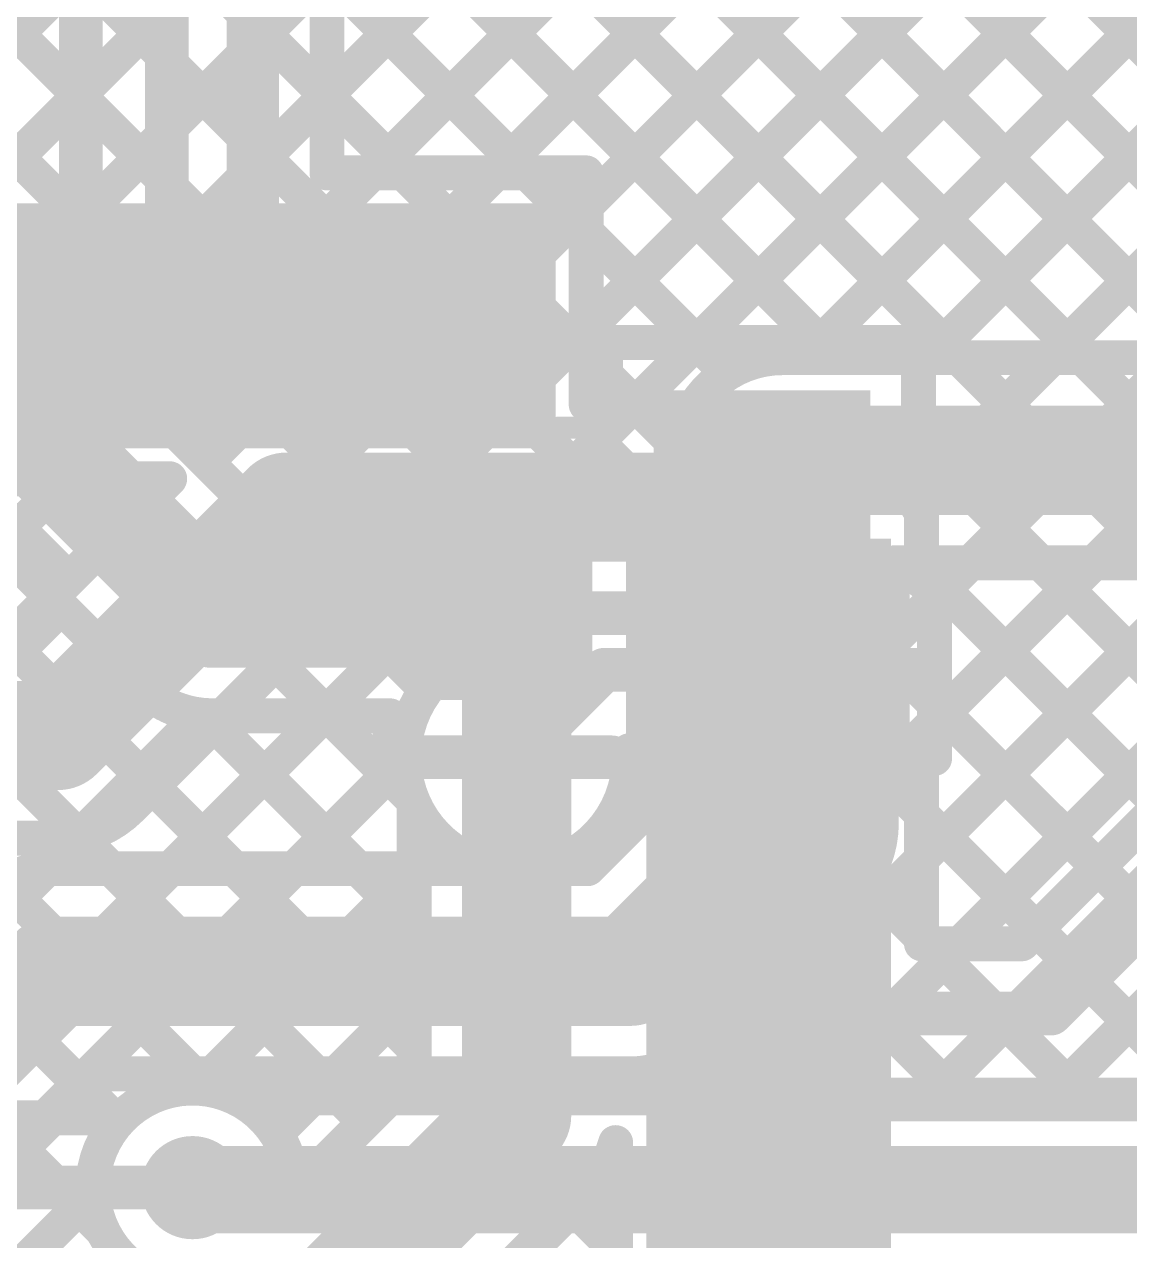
# Model space of a CAD drawing. Header units: millimetres. Extents: x -0.32 to 3.69, y -0.11 to 2.37.
# Drawn here: x 1.7273 to 1.9804, y 1.1133 to 1.3918 of the extents above; entities that cross this region are included whole.
import ezdxf

# ---------------------------------------------------------------- set-up
doc = ezdxf.new("R2010")
doc.units = ezdxf.units.MM
doc.header["$MEASUREMENT"] = 0
for name, color, linetype in [('BottomLayer', 5, 'Continuous'), ('BottomPaste', 16, 'Continuous'), ('BottomSolder', 6, 'Continuous'), ('TopLayer', 1, 'Continuous'), ('TopOverlay', 2, 'Continuous'), ('TopPaste', 8, 'Continuous'), ('TopSolder', 216, 'Continuous'), ('ViaHoleLayer', 16, 'Continuous')]:
    doc.layers.add(name, color=color, linetype=linetype)

# ---------------------------------------------------------------- blocks, each defined once
blk = doc.blocks.new('48_LQFP__7_7___7')
at = {"layer": 'TopLayer'}
for points in [[(0.19134, -0.00354), (0.19134, -0.01614), (0.14331, -0.01614), (0.14331, -0.00354)], [(0.19134, -0.02323), (0.19134, -0.03583), (0.14331, -0.03583), (0.14331, -0.02323)], [(0.19134, -0.04291), (0.19134, -0.05551), (0.14331, -0.05551), (0.14331, -0.04291)], [(0.19134, -0.0626), (0.19134, -0.0752), (0.14331, -0.0752), (0.14331, -0.0626)], [(0.19134, -0.08228), (0.19134, -0.09488), (0.14331, -0.09488), (0.14331, -0.08228)], [(0.19134, -0.10197), (0.19134, -0.11457), (0.14331, -0.11457), (0.14331, -0.10197)], [(-0.02323, -0.14331), (-0.02323, -0.19134), (-0.03583, -0.19134), (-0.03583, -0.14331)], [(-0.00354, -0.14331), (-0.00354, -0.19134), (-0.01614, -0.19134), (-0.01614, -0.14331)], [(0.01614, -0.14331), (0.01614, -0.19134), (0.00354, -0.19134), (0.00354, -0.14331)], [(0.03583, -0.14331), (0.03583, -0.19134), (0.02323, -0.19134), (0.02323, -0.14331)], [(0.05551, -0.14331), (0.05551, -0.19134), (0.04291, -0.19134), (0.04291, -0.14331)], [(0.0752, -0.14331), (0.0752, -0.19134), (0.0626, -0.19134), (0.0626, -0.14331)], [(0.09488, -0.14331), (0.09488, -0.19134), (0.08228, -0.19134), (0.08228, -0.14331)], [(0.11457, -0.14331), (0.11457, -0.19134), (0.10197, -0.19134), (0.10197, -0.14331)]]:
    blk.add_hatch(color=1, dxfattribs=at).paths.add_polyline_path(points)
at = {"layer": 'TopPaste'}
for points in [[(0.19134, -0.00354), (0.19134, -0.01614), (0.14331, -0.01614), (0.14331, -0.00354)], [(0.19134, -0.02323), (0.19134, -0.03583), (0.14331, -0.03583), (0.14331, -0.02323)], [(0.19134, -0.04291), (0.19134, -0.05551), (0.14331, -0.05551), (0.14331, -0.04291)], [(0.19134, -0.0626), (0.19134, -0.0752), (0.14331, -0.0752), (0.14331, -0.0626)], [(0.19134, -0.08228), (0.19134, -0.09488), (0.14331, -0.09488), (0.14331, -0.08228)], [(0.19134, -0.10197), (0.19134, -0.11457), (0.14331, -0.11457), (0.14331, -0.10197)], [(-0.02323, -0.14331), (-0.02323, -0.19134), (-0.03583, -0.19134), (-0.03583, -0.14331)], [(-0.00354, -0.14331), (-0.00354, -0.19134), (-0.01614, -0.19134), (-0.01614, -0.14331)], [(0.01614, -0.14331), (0.01614, -0.19134), (0.00354, -0.19134), (0.00354, -0.14331)], [(0.03583, -0.14331), (0.03583, -0.19134), (0.02323, -0.19134), (0.02323, -0.14331)], [(0.05551, -0.14331), (0.05551, -0.19134), (0.04291, -0.19134), (0.04291, -0.14331)], [(0.0752, -0.14331), (0.0752, -0.19134), (0.0626, -0.19134), (0.0626, -0.14331)], [(0.09488, -0.14331), (0.09488, -0.19134), (0.08228, -0.19134), (0.08228, -0.14331)], [(0.11457, -0.14331), (0.11457, -0.19134), (0.10197, -0.19134), (0.10197, -0.14331)]]:
    blk.add_hatch(color=8, dxfattribs=at).paths.add_polyline_path(points)
at = {"layer": 'TopSolder'}
for points in [[(0.19534, 0.02014), (0.19534, -0.00046), (0.13931, -0.00046), (0.13931, 0.02014)], [(0.19534, 0.00046), (0.19534, -0.02014), (0.13931, -0.02014), (0.13931, 0.00046)], [(0.19534, -0.01923), (0.19534, -0.03983), (0.13931, -0.03983), (0.13931, -0.01923)], [(0.19534, -0.03891), (0.19534, -0.05951), (0.13931, -0.05951), (0.13931, -0.03891)], [(0.19534, -0.0586), (0.19534, -0.0792), (0.13931, -0.0792), (0.13931, -0.0586)], [(0.19534, -0.07828), (0.19534, -0.09888), (0.13931, -0.09888), (0.13931, -0.07828)], [(0.19534, -0.09797), (0.19534, -0.11857), (0.13931, -0.11857), (0.13931, -0.09797)], [(-0.03891, -0.13931), (-0.03891, -0.19534), (-0.05951, -0.19534), (-0.05951, -0.13931)], [(-0.01923, -0.13931), (-0.01923, -0.19534), (-0.03983, -0.19534), (-0.03983, -0.13931)], [(0.00046, -0.13931), (0.00046, -0.19534), (-0.02014, -0.19534), (-0.02014, -0.13931)], [(0.02014, -0.13931), (0.02014, -0.19534), (-0.00046, -0.19534), (-0.00046, -0.13931)], [(0.03983, -0.13931), (0.03983, -0.19534), (0.01923, -0.19534), (0.01923, -0.13931)], [(0.05951, -0.13931), (0.05951, -0.19534), (0.03891, -0.19534), (0.03891, -0.13931)], [(0.0792, -0.13931), (0.0792, -0.19534), (0.0586, -0.19534), (0.0586, -0.13931)], [(0.09888, -0.13931), (0.09888, -0.19534), (0.07828, -0.19534), (0.07828, -0.13931)], [(0.11857, -0.13931), (0.11857, -0.19534), (0.09797, -0.19534), (0.09797, -0.13931)]]:
    blk.add_hatch(color=216, dxfattribs=at).paths.add_polyline_path(points)
at = {"layer": 'TopOverlay', "const_width": 0.005}
for points in [[(0.144, -0.119), (0.144, -0.127)], [(0.144, -0.127), (0.13, -0.141)], [(0.119, -0.141), (0.13, -0.141)]]:
    blk.add_lwpolyline(points, dxfattribs=at)
at = {"layer": 'TopOverlay', "const_width": 0.0025}
for points in [[(0.14275, -0.119, 1), (0.14525, -0.119, 1)], [(0.14275, -0.127, 1), (0.14525, -0.127, 1)], [(0.14275, -0.127, 1), (0.14525, -0.127, 1)], [(0.11775, -0.141, 1), (0.12025, -0.141, 1)], [(0.12875, -0.141, 1), (0.13125, -0.141, 1)], [(0.12875, -0.141, 1), (0.13125, -0.141, 1)]]:
    blk.add_lwpolyline(points, format="xyb", close=True, dxfattribs=at)
blk = doc.blocks.new('C___0603_B_67')
at = {"layer": 'BottomLayer'}
for points in [[(-0.045, -0.0175), (-0.045, 0.0175), (-0.015, 0.0175), (-0.015, -0.0175)], [(0.015, -0.0175), (0.015, 0.0175), (0.045, 0.0175), (0.045, -0.0175)]]:
    blk.add_hatch(color=5, dxfattribs=at).paths.add_polyline_path(points)
at = {"layer": 'BottomPaste'}
for points in [[(-0.045, -0.0175), (-0.045, 0.0175), (-0.015, 0.0175), (-0.015, -0.0175)], [(0.015, -0.0175), (0.015, 0.0175), (0.045, 0.0175), (0.045, -0.0175)]]:
    blk.add_hatch(color=16, dxfattribs=at).paths.add_polyline_path(points)
at = {"layer": 'BottomSolder'}
for points in [[(-0.04736, -0.01986), (-0.04736, 0.01986), (-0.01264, 0.01986), (-0.01264, -0.01986)], [(0.01264, -0.01986), (0.01264, 0.01986), (0.04736, 0.01986), (0.04736, -0.01986)]]:
    blk.add_hatch(color=6, dxfattribs=at).paths.add_polyline_path(points)

msp = doc.modelspace()

# ---------------------------------------------------------------- hatches: boundary and pattern name
at = {"layer": 'BottomLayer'}
h = msp.add_hatch(color=5, dxfattribs=at)
edge = h.paths.add_edge_path()
edge.add_arc((1.90078, 1.292), 0.01181, 0, 360)
h = msp.add_hatch(color=5, dxfattribs=at)
edge = h.paths.add_edge_path()
edge.add_arc((1.84, 1.224), 0.01181, 0, 360)
h = msp.add_hatch(color=5, dxfattribs=at)
edge = h.paths.add_edge_path()
edge.add_arc((1.76578, 1.12547), 0.01181, 0, 360)
at = {"layer": 'TopLayer'}
msp.add_hatch(color=1, dxfattribs=at).paths.add_polyline_path([(1.87135, 1.258), (1.921, 1.258), (1.921, 1.308), (1.87135, 1.308)])
h = msp.add_hatch(color=1, dxfattribs=at)
edge = h.paths.add_edge_path()
edge.add_arc((1.90078, 1.292), 0.01181, 0, 360)
h = msp.add_hatch(color=1, dxfattribs=at)
edge = h.paths.add_edge_path()
edge.add_arc((1.84, 1.224), 0.01181, 0, 360)
h = msp.add_hatch(color=1, dxfattribs=at)
edge = h.paths.add_edge_path()
edge.add_arc((1.76578, 1.12547), 0.01181, 0, 360)
at = {"layer": 'ViaHoleLayer'}
h = msp.add_hatch(color=16, dxfattribs=at)
edge = h.paths.add_edge_path()
edge.add_arc((1.90078, 1.292), 0.00591, 0, 360)
h = msp.add_hatch(color=16, dxfattribs=at)
edge = h.paths.add_edge_path()
edge.add_arc((1.84, 1.224), 0.00591, 0, 360)
h = msp.add_hatch(color=16, dxfattribs=at)
edge = h.paths.add_edge_path()
edge.add_arc((1.76578, 1.12547), 0.00591, 0, 360)

# ---------------------------------------------------------------- linework, layer by layer
at = {"layer": 'BottomLayer'}
for points, const_width in [([(1.68228, 1.34629), (2.54398, 2.208)], 0.008), ([(1.70994, 1.34568), (2.57226, 2.208)], 0.008), ([(1.72658, 1.33403), (2.60055, 2.208)], 0.008), ([(1.74072, 1.31989), (2.62883, 2.208)], 0.008), ([(1.75487, 1.30575), (2.65712, 2.208)], 0.008), ([(1.76901, 1.29161), (2.6854, 2.208)], 0.008), ([(1.78619, 1.2805), (2.71369, 2.208)], 0.008), ([(1.82247, 1.2885), (2.74197, 2.208)], 0.008), ([(1.85075, 1.2885), (2.77025, 2.208)], 0.008), ([(1.90604, 1.3155), (2.79854, 2.208)], 0.008), ([(1.93432, 1.3155), (2.82682, 2.208)], 0.008), ([(1.96261, 1.3155), (2.61991, 1.9728)], 0.008), ([(1.77406, 1.59583), (2.05439, 1.3155)], 0.008), ([(1.75992, 1.58169), (2.02611, 1.3155)], 0.008), ([(1.74578, 1.56755), (1.99783, 1.3155)], 0.008), ([(1.73164, 1.5534), (1.96954, 1.3155)], 0.008), ([(1.7175, 1.53926), (1.94126, 1.3155)], 0.008), ([(1.70335, 1.52512), (1.91297, 1.3155)], 0.008), ([(1.68921, 1.51098), (1.88829, 1.3119)], 0.008), ([(1.67559, 1.49632), (1.87742, 1.29449)], 0.008), ([(1.67559, 1.46803), (1.85512, 1.2885)], 0.008), ([(1.67559, 1.43975), (1.82684, 1.2885)], 0.008), ([(1.67559, 1.41146), (1.80655, 1.2805)], 0.008), ([(1.72122, 1.33939), (1.78012, 1.2805)], 0.008), ([(1.70459, 1.32279), (1.77038, 1.257)], 0.025), ([(1.90078, 1.3155), (2.716, 1.3155)], 0.008), ([(1.90078, 1.292), (2.716, 1.292)], 0.025), ([(1.90078, 1.25778), (1.90078, 1.292)], 0.025), ([(1.69485, 1.29929), (1.75375, 1.2404)], 0.008), ([(1.68109, 1.29283), (1.77541, 1.1985)], 0.008), ([(1.87728, 1.2855), (1.87728, 1.292)], 0.008), ([(1.811, 1.2885), (1.869, 1.2885)], 0.008), ([(1.811, 1.2805), (1.811, 1.2885)], 0.008), ([(1.869, 1.2255), (1.869, 1.2885)], 0.008), ([(1.84, 1.257), (1.84, 1.2845)], 0.01), ([(1.874, 1.2855), (1.87728, 1.2855)], 0.008), ([(1.874, 1.2285), (1.874, 1.2855)], 0.008), ([(1.869, 1.27846), (1.874, 1.28346)], 0.008), ([(1.78012, 1.2805), (1.811, 1.2805)], 0.008), ([(1.869, 1.27462), (1.874, 1.26962)], 0.008), ([(1.87796, 1.146), (2.00046, 1.2685)], 0.008), ([(1.9, 1.257), (1.90078, 1.25778)], 0.025), ([(1.90624, 1.146), (2.02874, 1.2685)], 0.008), ([(1.9235, 1.21982), (1.97218, 1.2685)], 0.008), ([(1.926, 1.2685), (2.716, 1.2685)], 0.008), ([(1.926, 1.25061), (1.94389, 1.2685)], 0.008), ([(1.926, 1.2285), (1.926, 1.2685)], 0.008), ([(1.93169, 1.2685), (2.05419, 1.146)], 0.008), ([(1.93453, 1.146), (2.05703, 1.2685)], 0.008), ([(1.95997, 1.2685), (2.08247, 1.146)], 0.008), ([(1.96281, 1.146), (2.08531, 1.2685)], 0.008), ([(1.77038, 1.257), (1.84, 1.257)], 0.025), ([(1.84, 1.224), (1.84, 1.257)], 0.025), ([(1.9, 1.209), (1.9, 1.257)], 0.025), ([(1.5534, 1.076), (1.73577, 1.25837)], 0.008), ([(1.84, 1.257), (1.865, 1.257)], 0.01), ([(1.68911, 1.25651), (1.74713, 1.1985)], 0.008), ([(1.869, 1.25018), (1.874, 1.25518)], 0.008), ([(1.58169, 1.076), (1.74992, 1.24423)], 0.008), ([(1.869, 1.24634), (1.874, 1.24134)], 0.008), ([(1.926, 1.2459), (2.0259, 1.146)], 0.008), ([(1.73242, 1.19845), (1.76763, 1.23366)], 0.008), ([(1.76075, 1.1985), (1.79575, 1.2335)], 0.008), ([(1.76863, 1.23357), (1.8037, 1.1985)], 0.008), ([(1.77038, 1.2335), (1.811, 1.2335)], 0.008), ([(1.79698, 1.2335), (1.81601, 1.21447)], 0.008), ([(1.811, 1.2255), (1.811, 1.2335)], 0.008), ([(1.8651, 1.218), (1.87561, 1.2285)], 0.008), ([(1.8765, 1.21873), (1.8765, 1.2285)], 0.008), ([(1.9235, 1.209), (1.9235, 1.2285)], 0.008), ([(1.811, 1.2255), (1.81423, 1.2255)], 0.008), ([(1.81819, 1.224), (1.84, 1.224)], 0.01), ([(1.84, 1.224), (1.86181, 1.224)], 0.01), ([(1.84, 1.20219), (1.84, 1.224)], 0.01), ([(1.86577, 1.2255), (1.869, 1.2255)], 0.008), ([(1.78904, 1.1985), (1.81419, 1.22365)], 0.008), ([(1.85627, 1.1985), (1.8765, 1.21873)], 0.008), ([(1.86568, 1.22137), (1.87241, 1.21464)], 0.008), ([(1.9235, 1.22012), (1.99762, 1.146)], 0.008), ([(1.866, 1.175), (1.9, 1.209)], 0.025), ([(1.81732, 1.1985), (1.82322, 1.20439)], 0.008), ([(1.85545, 1.20332), (1.85827, 1.2005)], 0.008), ([(1.734, 1.1985), (1.83601, 1.1985)], 0.008), ([(1.84399, 1.1985), (1.85627, 1.1985)], 0.008), ([(1.91948, 1.19586), (1.96934, 1.146)], 0.008), ([(1.88263, 1.1584), (1.9166, 1.19237)], 0.008), ([(1.668, 1.109), (1.734, 1.175)], 0.025), ([(1.734, 1.175), (1.866, 1.175)], 0.025), ([(1.90564, 1.18141), (1.94105, 1.146)], 0.008), ([(1.8915, 1.16727), (1.91277, 1.146)], 0.008), ([(1.8765, 1.15398), (1.88448, 1.146)], 0.008), ([(1.6915, 1.09927), (1.74373, 1.1515)], 0.008), ([(1.74373, 1.1515), (1.866, 1.1515)], 0.008), ([(1.76585, 1.1515), (1.76934, 1.148)], 0.008), ([(1.76707, 1.14825), (1.77032, 1.1515)], 0.008), ([(1.79311, 1.146), (1.79861, 1.1515)], 0.008), ([(1.79413, 1.1515), (1.79963, 1.146)], 0.008), ([(1.82139, 1.146), (1.82689, 1.1515)], 0.008), ([(1.82241, 1.1515), (1.82791, 1.146)], 0.008), ([(1.84968, 1.146), (1.85518, 1.1515)], 0.008), ([(1.8507, 1.1515), (1.8562, 1.146)], 0.008), ([(1.74065, 1.14841), (1.74859, 1.14047)], 0.008), ([(1.77573, 1.146), (2.54956, 1.146)], 0.008), ([(1.72651, 1.13427), (1.74526, 1.11552)], 0.008), ([(1.76578, 1.125), (2.54956, 1.125)], 0.02), ([(1.72434, 1.10552), (1.74301, 1.12419)], 0.008)]:
    msp.add_lwpolyline(points, dxfattribs=dict(at, const_width=const_width))
for points, const_width in [([(1.72458, 1.33403, 1), (1.72858, 1.33403, 1)], 0.004), ([(1.73872, 1.31989, 1), (1.74272, 1.31989, 1)], 0.004), ([(1.89878, 1.3155, 1), (1.90278, 1.3155, 1)], 0.004), ([(1.89878, 1.3155, 1), (1.90278, 1.3155, 1)], 0.004), ([(1.89878, 1.3155, 1), (1.90278, 1.3155, 1)], 0.004), ([(1.90404, 1.3155, 1), (1.90804, 1.3155, 1)], 0.004), ([(1.91097, 1.3155, 1), (1.91497, 1.3155, 1)], 0.004), ([(1.93232, 1.3155, 1), (1.93632, 1.3155, 1)], 0.004), ([(1.93926, 1.3155, 1), (1.94326, 1.3155, 1)], 0.004), ([(1.96061, 1.3155, 1), (1.96461, 1.3155, 1)], 0.004), ([(1.96754, 1.3155, 1), (1.97154, 1.3155, 1)], 0.004), ([(1.88629, 1.3119, 1), (1.89029, 1.3119, 1)], 0.004), ([(1.75287, 1.30575, 1), (1.75687, 1.30575, 1)], 0.004), ([(1.89453, 1.292, 1), (1.90703, 1.292, 1)], 0.0125), ([(1.89453, 1.292, 1), (1.90703, 1.292, 1)], 0.0125), ([(1.87542, 1.29449, 1), (1.87942, 1.29449, 1)], 0.004), ([(1.76701, 1.29161, 1), (1.77101, 1.29161, 1)], 0.004), ([(1.87528, 1.292, 1), (1.87928, 1.292, 1)], 0.004), ([(1.87528, 1.292, 1), (1.87928, 1.292, 1)], 0.004), ([(1.87528, 1.292, 1), (1.87928, 1.292, 1)], 0.004), ([(1.809, 1.2885, 1), (1.813, 1.2885, 1)], 0.004), ([(1.809, 1.2885, 1), (1.813, 1.2885, 1)], 0.004), ([(1.82047, 1.2885, 1), (1.82447, 1.2885, 1)], 0.004), ([(1.82484, 1.2885, 1), (1.82884, 1.2885, 1)], 0.004), ([(1.84875, 1.2885, 1), (1.85275, 1.2885, 1)], 0.004), ([(1.85312, 1.2885, 1), (1.85712, 1.2885, 1)], 0.004), ([(1.867, 1.2885, 1), (1.871, 1.2885, 1)], 0.004), ([(1.867, 1.2885, 1), (1.871, 1.2885, 1)], 0.004), ([(1.8375, 1.2845, 1), (1.8425, 1.2845, 1)], 0.005), ([(1.872, 1.2855, 1), (1.876, 1.2855, 1)], 0.004), ([(1.872, 1.2855, 1), (1.876, 1.2855, 1)], 0.004), ([(1.87528, 1.2855, 1), (1.87928, 1.2855, 1)], 0.004), ([(1.87528, 1.2855, 1), (1.87928, 1.2855, 1)], 0.004), ([(1.872, 1.28346, 1), (1.876, 1.28346, 1)], 0.004), ([(1.77812, 1.2805, 1), (1.78212, 1.2805, 1)], 0.004), ([(1.77812, 1.2805, 1), (1.78212, 1.2805, 1)], 0.004), ([(1.78419, 1.2805, 1), (1.78819, 1.2805, 1)], 0.004), ([(1.80455, 1.2805, 1), (1.80855, 1.2805, 1)], 0.004), ([(1.809, 1.2805, 1), (1.813, 1.2805, 1)], 0.004), ([(1.809, 1.2805, 1), (1.813, 1.2805, 1)], 0.004), ([(1.867, 1.27846, 1), (1.871, 1.27846, 1)], 0.004), ([(1.867, 1.27462, 1), (1.871, 1.27462, 1)], 0.004), ([(1.872, 1.26962, 1), (1.876, 1.26962, 1)], 0.004), ([(1.89453, 1.25778, 1), (1.90703, 1.25778, 1)], 0.0125), ([(1.89453, 1.25778, 1), (1.90703, 1.25778, 1)], 0.0125), ([(1.924, 1.2685, 1), (1.928, 1.2685, 1)], 0.004), ([(1.924, 1.2685, 1), (1.928, 1.2685, 1)], 0.004), ([(1.92969, 1.2685, 1), (1.93369, 1.2685, 1)], 0.004), ([(1.94189, 1.2685, 1), (1.94589, 1.2685, 1)], 0.004), ([(1.95797, 1.2685, 1), (1.96197, 1.2685, 1)], 0.004), ([(1.97018, 1.2685, 1), (1.97418, 1.2685, 1)], 0.004), ([(1.76413, 1.257, 1), (1.77663, 1.257, 1)], 0.0125), ([(1.76413, 1.257, 1), (1.77663, 1.257, 1)], 0.0125), ([(1.83375, 1.257, 1), (1.84625, 1.257, 1)], 0.0125), ([(1.83375, 1.257, 1), (1.84625, 1.257, 1)], 0.0125), ([(1.89375, 1.257, 1), (1.90625, 1.257, 1)], 0.0125), ([(1.89375, 1.257, 1), (1.90625, 1.257, 1)], 0.0125), ([(1.73377, 1.25837, 1), (1.73777, 1.25837, 1)], 0.004), ([(1.8375, 1.257, 1), (1.8425, 1.257, 1)], 0.005), ([(1.8375, 1.257, 1), (1.8425, 1.257, 1)], 0.005), ([(1.8625, 1.257, 1), (1.8675, 1.257, 1)], 0.005), ([(1.872, 1.25518, 1), (1.876, 1.25518, 1)], 0.004), ([(1.867, 1.25018, 1), (1.871, 1.25018, 1)], 0.004), ([(1.924, 1.25061, 1), (1.928, 1.25061, 1)], 0.004), ([(1.74792, 1.24423, 1), (1.75192, 1.24423, 1)], 0.004), ([(1.867, 1.24634, 1), (1.871, 1.24634, 1)], 0.004), ([(1.924, 1.2459, 1), (1.928, 1.2459, 1)], 0.004), ([(1.872, 1.24134, 1), (1.876, 1.24134, 1)], 0.004), ([(1.75175, 1.2404, 1), (1.75575, 1.2404, 1)], 0.004), ([(1.75175, 1.2404, 1), (1.75575, 1.2404, 1)], 0.004), ([(1.75176, 1.24038, 1), (1.75576, 1.24038, 1)], 0.004), ([(1.76563, 1.23366, 1), (1.76963, 1.23366, 1)], 0.004), ([(1.76663, 1.23357, 1), (1.77063, 1.23357, 1)], 0.004), ([(1.76838, 1.2335, 1), (1.77238, 1.2335, 1)], 0.004), ([(1.76838, 1.2335, 1), (1.77238, 1.2335, 1)], 0.004), ([(1.76838, 1.2335, 1), (1.77238, 1.2335, 1)], 0.004), ([(1.79375, 1.2335, 1), (1.79775, 1.2335, 1)], 0.004), ([(1.79498, 1.2335, 1), (1.79898, 1.2335, 1)], 0.004), ([(1.809, 1.2335, 1), (1.813, 1.2335, 1)], 0.004), ([(1.809, 1.2335, 1), (1.813, 1.2335, 1)], 0.004), ([(1.83375, 1.224, 1), (1.84625, 1.224, 1)], 0.0125), ([(1.872, 1.2285, 1), (1.876, 1.2285, 1)], 0.004), ([(1.87361, 1.2285, 1), (1.87761, 1.2285, 1)], 0.004), ([(1.8745, 1.2285, 1), (1.8785, 1.2285, 1)], 0.004), ([(1.9215, 1.2285, 1), (1.9255, 1.2285, 1)], 0.004), ([(1.924, 1.2285, 1), (1.928, 1.2285, 1)], 0.004), ([(1.809, 1.2255, 1), (1.813, 1.2255, 1)], 0.004), ([(1.809, 1.2255, 1), (1.813, 1.2255, 1)], 0.004), ([(1.81223, 1.2255, 1), (1.81623, 1.2255, 1)], 0.004), ([(1.81223, 1.2255, 1), (1.81623, 1.2255, 1)], 0.004), ([(1.81569, 1.224, 1), (1.82069, 1.224, 1)], 0.005), ([(1.8375, 1.224, 1), (1.8425, 1.224, 1)], 0.005), ([(1.8375, 1.224, 1), (1.8425, 1.224, 1)], 0.005), ([(1.8375, 1.224, 1), (1.8425, 1.224, 1)], 0.005), ([(1.85931, 1.224, 1), (1.86431, 1.224, 1)], 0.005), ([(1.86377, 1.2255, 1), (1.86777, 1.2255, 1)], 0.004), ([(1.867, 1.2255, 1), (1.871, 1.2255, 1)], 0.004), ([(1.867, 1.2255, 1), (1.871, 1.2255, 1)], 0.004), ([(1.81219, 1.22365, 1), (1.81619, 1.22365, 1)], 0.004), ([(1.86381, 1.224, 1), (1.86781, 1.224, 1)], 0.004), ([(1.86368, 1.22137, 1), (1.86768, 1.22137, 1)], 0.004), ([(1.8745, 1.21873, 1), (1.8785, 1.21873, 1)], 0.004), ([(1.8745, 1.21873, 1), (1.8785, 1.21873, 1)], 0.004), ([(1.9215, 1.22012, 1), (1.9255, 1.22012, 1)], 0.004), ([(1.9215, 1.21982, 1), (1.9255, 1.21982, 1)], 0.004), ([(1.8631, 1.218, 1), (1.8671, 1.218, 1)], 0.004), ([(1.89375, 1.209, 1), (1.90625, 1.209, 1)], 0.0125), ([(1.89375, 1.209, 1), (1.90625, 1.209, 1)], 0.0125), ([(1.81401, 1.21447, 1), (1.81801, 1.21447, 1)], 0.004), ([(1.87041, 1.21464, 1), (1.87441, 1.21464, 1)], 0.004), ([(1.9215, 1.209, 1), (1.9255, 1.209, 1)], 0.004), ([(1.9215, 1.209, 1), (1.9255, 1.209, 1)], 0.004), ([(1.9215, 1.209, 1), (1.9255, 1.209, 1)], 0.004), ([(1.82122, 1.20439, 1), (1.82522, 1.20439, 1)], 0.004), ([(1.8375, 1.20219, 1), (1.8425, 1.20219, 1)], 0.005), ([(1.85345, 1.20332, 1), (1.85745, 1.20332, 1)], 0.004), ([(1.85627, 1.2005, 1), (1.86027, 1.2005, 1)], 0.004), ([(1.73042, 1.19845, 1), (1.73442, 1.19845, 1)], 0.004), ([(1.732, 1.1985, 1), (1.736, 1.1985, 1)], 0.004), ([(1.732, 1.1985, 1), (1.736, 1.1985, 1)], 0.004), ([(1.732, 1.1985, 1), (1.736, 1.1985, 1)], 0.004), ([(1.74513, 1.1985, 1), (1.74913, 1.1985, 1)], 0.004), ([(1.75875, 1.1985, 1), (1.76275, 1.1985, 1)], 0.004), ([(1.77341, 1.1985, 1), (1.77741, 1.1985, 1)], 0.004), ([(1.78704, 1.1985, 1), (1.79104, 1.1985, 1)], 0.004), ([(1.8017, 1.1985, 1), (1.8057, 1.1985, 1)], 0.004), ([(1.81532, 1.1985, 1), (1.81932, 1.1985, 1)], 0.004), ([(1.83401, 1.1985, 1), (1.83801, 1.1985, 1)], 0.004), ([(1.83401, 1.1985, 1), (1.83801, 1.1985, 1)], 0.004), ([(1.84199, 1.1985, 1), (1.84599, 1.1985, 1)], 0.004), ([(1.84199, 1.1985, 1), (1.84599, 1.1985, 1)], 0.004), ([(1.85427, 1.1985, 1), (1.85827, 1.1985, 1)], 0.004), ([(1.85427, 1.1985, 1), (1.85827, 1.1985, 1)], 0.004), ([(1.91748, 1.19586, 1), (1.92148, 1.19586, 1)], 0.004), ([(1.9146, 1.19237, 1), (1.9186, 1.19237, 1)], 0.004), ([(1.9146, 1.19237, 1), (1.9186, 1.19237, 1)], 0.004), ([(1.91462, 1.19238, 1), (1.91862, 1.19238, 1)], 0.004), ([(1.72775, 1.175, 1), (1.74025, 1.175, 1)], 0.0125), ([(1.72775, 1.175, 1), (1.74025, 1.175, 1)], 0.0125), ([(1.85975, 1.175, 1), (1.87225, 1.175, 1)], 0.0125), ([(1.85975, 1.175, 1), (1.87225, 1.175, 1)], 0.0125), ([(1.90364, 1.18141, 1), (1.90764, 1.18141, 1)], 0.004), ([(1.8895, 1.16727, 1), (1.8935, 1.16727, 1)], 0.004), ([(1.88062, 1.15838, 1), (1.88462, 1.15838, 1)], 0.004), ([(1.88063, 1.1584, 1), (1.88463, 1.1584, 1)], 0.004), ([(1.88063, 1.1584, 1), (1.88463, 1.1584, 1)], 0.004), ([(1.8745, 1.15398, 1), (1.8785, 1.15398, 1)], 0.004), ([(1.74173, 1.1515, 1), (1.74573, 1.1515, 1)], 0.004), ([(1.74173, 1.1515, 1), (1.74573, 1.1515, 1)], 0.004), ([(1.76385, 1.1515, 1), (1.76785, 1.1515, 1)], 0.004), ([(1.76832, 1.1515, 1), (1.77232, 1.1515, 1)], 0.004), ([(1.79213, 1.1515, 1), (1.79613, 1.1515, 1)], 0.004), ([(1.79661, 1.1515, 1), (1.80061, 1.1515, 1)], 0.004), ([(1.82041, 1.1515, 1), (1.82441, 1.1515, 1)], 0.004), ([(1.82489, 1.1515, 1), (1.82889, 1.1515, 1)], 0.004), ([(1.8487, 1.1515, 1), (1.8527, 1.1515, 1)], 0.004), ([(1.85318, 1.1515, 1), (1.85718, 1.1515, 1)], 0.004), ([(1.864, 1.1515, 1), (1.868, 1.1515, 1)], 0.004), ([(1.864, 1.1515, 1), (1.868, 1.1515, 1)], 0.004), ([(1.864, 1.1515, 1), (1.868, 1.1515, 1)], 0.004), ([(1.73865, 1.14841, 1), (1.74265, 1.14841, 1)], 0.004), ([(1.76507, 1.14825, 1), (1.76907, 1.14825, 1)], 0.004), ([(1.76734, 1.148, 1), (1.77134, 1.148, 1)], 0.004), ([(1.77373, 1.146, 1), (1.77773, 1.146, 1)], 0.004), ([(1.77373, 1.146, 1), (1.77773, 1.146, 1)], 0.004), ([(1.79111, 1.146, 1), (1.79511, 1.146, 1)], 0.004), ([(1.79763, 1.146, 1), (1.80163, 1.146, 1)], 0.004), ([(1.81939, 1.146, 1), (1.82339, 1.146, 1)], 0.004), ([(1.82591, 1.146, 1), (1.82991, 1.146, 1)], 0.004), ([(1.84768, 1.146, 1), (1.85168, 1.146, 1)], 0.004), ([(1.8542, 1.146, 1), (1.8582, 1.146, 1)], 0.004), ([(1.87596, 1.146, 1), (1.87996, 1.146, 1)], 0.004), ([(1.88248, 1.146, 1), (1.88648, 1.146, 1)], 0.004), ([(1.90424, 1.146, 1), (1.90824, 1.146, 1)], 0.004), ([(1.91077, 1.146, 1), (1.91477, 1.146, 1)], 0.004), ([(1.93253, 1.146, 1), (1.93653, 1.146, 1)], 0.004), ([(1.93905, 1.146, 1), (1.94305, 1.146, 1)], 0.004), ([(1.96081, 1.146, 1), (1.96481, 1.146, 1)], 0.004), ([(1.96734, 1.146, 1), (1.97134, 1.146, 1)], 0.004), ([(1.74659, 1.14047, 1), (1.75059, 1.14047, 1)], 0.004), ([(1.72451, 1.13427, 1), (1.72851, 1.13427, 1)], 0.004), ([(1.76078, 1.125, 1), (1.77078, 1.125, 1)], 0.01), ([(1.74101, 1.12419, 1), (1.74501, 1.12419, 1)], 0.004), ([(1.74326, 1.11552, 1), (1.74726, 1.11552, 1)], 0.004)]:
    msp.add_lwpolyline(points, format="xyb", close=True, dxfattribs=dict(at, const_width=const_width))
at = {"layer": 'BottomLayer', "const_width": 0.008}
for points in [[(1.87728, 1.292, -0.414214), (1.90078, 1.3155)], [(1.87728, 1.292, -0.414214), (1.90078, 1.3155)], [(1.77038, 1.2335, -0.199188), (1.75375, 1.2404)], [(1.77038, 1.2335, -0.198912), (1.75376, 1.24038)], [(1.83601, 1.1985, -0.38601), (1.81423, 1.2255)], [(1.86581, 1.224, -0.369399), (1.84399, 1.1985)], [(1.9235, 1.209, -0.199188), (1.9166, 1.19237)], [(1.9235, 1.209, -0.198912), (1.91662, 1.19238)], [(1.71737, 1.1916, -0.199188), (1.734, 1.1985)], [(1.71738, 1.19162, -0.198912), (1.734, 1.1985)], [(1.88263, 1.1584, -0.199188), (1.866, 1.1515)], [(1.88262, 1.15838, -0.198912), (1.866, 1.1515)], [(1.77348, 1.104, -1.504855), (1.77573, 1.146)]]:
    msp.add_lwpolyline(points, format="xyb", dxfattribs=at)
at = {"layer": 'TopLayer'}
for points, const_width in [([(1.79657, 1.37573), (2.62883, 2.208)], 0.008), ([(1.80693, 1.35781), (2.65712, 2.208)], 0.008), ([(1.83521, 1.35781), (2.6854, 2.208)], 0.008), ([(1.85592, 1.35023), (2.71369, 2.208)], 0.008), ([(1.85592, 1.32195), (2.74197, 2.208)], 0.008), ([(1.88125, 1.319), (2.77025, 2.208)], 0.008), ([(1.90954, 1.319), (2.79854, 2.208)], 0.008), ([(1.932, 1.31318), (2.82682, 2.208)], 0.008), ([(1.932, 1.28489), (2.6165, 1.96939)], 0.008), ([(1.93569, 1.2603), (2.6165, 1.94111)], 0.008), ([(1.93569, 1.23202), (2.6165, 1.91282)], 0.008), ([(1.93269, 1.20073), (2.6165, 1.88454)], 0.008), ([(1.94156, 1.18131), (2.6165, 1.85626)], 0.008), ([(1.77957, 1.32279), (1.77957, 1.61143)], 0.012), ([(1.79657, 1.35781), (1.79657, 1.61143)], 0.008), ([(1.75988, 1.32279), (1.75988, 1.60566)], 0.01), ([(1.7402, 1.32279), (1.7402, 1.6008)], 0.01), ([(1.79657, 1.57333), (2.06683, 1.30306)], 0.008), ([(1.79657, 1.54504), (2.05269, 1.28892)], 0.008), ([(1.79657, 1.51676), (2.03855, 1.27478)], 0.008), ([(1.79657, 1.48847), (2.0244, 1.26064)], 0.008), ([(1.79657, 1.46019), (2.01107, 1.24569)], 0.008), ([(1.79657, 1.43191), (1.90947, 1.319)], 0.008), ([(1.79657, 1.40362), (1.84238, 1.35781)], 0.008), ([(1.79657, 1.37534), (1.81409, 1.35781)], 0.008), ([(1.79687, 1.35781), (1.80164, 1.35781)], 0.008), ([(1.80164, 1.35781), (1.81655, 1.35781)], 0.008), ([(1.80164, 1.35781), (1.81655, 1.35781)], 0.008), ([(1.81655, 1.35781), (1.82132, 1.35781)], 0.008), ([(1.82132, 1.35781), (1.83624, 1.35781)], 0.008), ([(1.82132, 1.35781), (1.83624, 1.35781)], 0.008), ([(1.83624, 1.35781), (1.85592, 1.35781)], 0.008), ([(1.85592, 1.30478), (1.85592, 1.35781)], 0.008), ([(1.85592, 1.34427), (1.88119, 1.319)], 0.008), ([(1.86035, 1.30478), (1.86035, 1.319)], 0.008), ([(1.86035, 1.319), (1.932, 1.319)], 0.008), ([(1.932, 1.28104), (1.932, 1.319)], 0.008), ([(1.85592, 1.31598), (1.86035, 1.31155)], 0.008), ([(1.85592, 1.30478), (1.86035, 1.30478)], 0.008), ([(1.932, 1.29647), (2.00142, 1.22705)], 0.008), ([(1.735, 1.229), (1.78728, 1.28128)], 0.025), ([(1.78728, 1.28128), (1.88472, 1.28128)], 0.025), ([(1.88472, 1.28128), (1.888, 1.278)], 0.025), ([(1.70162, 1.2525), (1.7369, 1.28778)], 0.008), ([(1.71442, 1.28778), (1.73748, 1.26472)], 0.008), ([(1.7229, 1.28778), (1.73781, 1.28778)], 0.008), ([(1.7229, 1.28778), (1.73781, 1.28778)], 0.008), ([(1.72527, 1.2525), (1.76055, 1.28778)], 0.008), ([(1.73781, 1.28778), (1.74258, 1.28778)], 0.008), ([(1.74258, 1.28778), (1.7575, 1.28778)], 0.008), ([(1.74258, 1.28778), (1.7575, 1.28778)], 0.008), ([(1.7427, 1.28778), (1.75162, 1.27886)], 0.008), ([(1.7575, 1.28778), (1.76055, 1.28778)], 0.008), ([(1.93269, 1.26435), (1.93269, 1.28104)], 0.008), ([(1.93269, 1.2675), (1.98728, 1.21291)], 0.008), ([(1.93569, 1.22376), (1.93569, 1.26435)], 0.008), ([(1.70373, 1.14147), (1.82003, 1.25778)], 0.008), ([(1.75163, 1.2124), (1.79701, 1.25778)], 0.008), ([(1.79701, 1.25778), (1.85183, 1.25778)], 0.008), ([(1.80099, 1.25778), (1.81932, 1.23945)], 0.008), ([(1.82927, 1.25778), (1.83737, 1.24968)], 0.008), ([(1.84035, 1.24981), (1.84832, 1.25778)], 0.008), ([(1.84301, 1.24964), (1.84873, 1.25535)], 0.008), ([(1.68664, 1.2525), (1.72527, 1.2525)], 0.008), ([(1.84, 1.224), (1.84, 1.24581)], 0.01), ([(1.78486, 1.24562), (1.81601, 1.21447)], 0.008), ([(1.84, 1.224), (1.86005, 1.24405)], 0.01), ([(1.86005, 1.24405), (1.89768, 1.24405)], 0.01), ([(1.89768, 1.24405), (1.93169, 1.24405)], 0.01), ([(1.64, 1.229), (1.735, 1.229)], 0.025), ([(1.93569, 1.23621), (1.97314, 1.19877)], 0.008), ([(1.96231, 1.16531), (2.032, 1.235)], 0.01), ([(1.95569, 1.18131), (2.00852, 1.23414)], 0.008), ([(1.77072, 1.23148), (1.8165, 1.1857)], 0.008), ([(1.84, 1.142), (1.84, 1.224)], 0.025), ([(1.81819, 1.224), (1.84, 1.224)], 0.01), ([(1.73201, 1.14147), (1.81419, 1.22365)], 0.008), ([(1.93269, 1.20707), (1.93269, 1.22198)], 0.008), ([(1.93269, 1.20707), (1.93269, 1.22198)], 0.008), ([(1.75657, 1.21734), (1.8165, 1.15741)], 0.008), ([(1.8165, 1.15173), (1.8165, 1.21332)], 0.008), ([(1.93269, 1.21093), (1.959, 1.18462)], 0.008), ([(1.64, 1.2055), (1.735, 1.2055)], 0.008), ([(1.67544, 1.14147), (1.74001, 1.20604)], 0.008), ([(1.68356, 1.2055), (1.74759, 1.14147)], 0.008), ([(1.71185, 1.2055), (1.76934, 1.148)], 0.008), ([(1.73966, 1.20597), (1.8052, 1.14043)], 0.008), ([(1.93269, 1.2023), (1.93269, 1.20707)], 0.008), ([(1.93269, 1.18739), (1.93269, 1.2023)], 0.008), ([(1.93269, 1.18739), (1.93269, 1.2023)], 0.008), ([(1.76707, 1.14825), (1.8165, 1.19768)], 0.008), ([(1.93269, 1.18261), (1.93269, 1.18739)], 0.008), ([(1.93269, 1.18131), (1.95569, 1.18131)], 0.008), ([(1.78495, 1.13784), (1.8165, 1.16939)], 0.008), ([(1.89768, 1.16531), (1.96231, 1.16531)], 0.01), ([(1.776, 1.078), (1.84, 1.142)], 0.025), ([(1.78853, 1.12376), (1.8165, 1.15173)], 0.008), ([(1.89768, 1.14563), (1.99755, 1.14563)], 0.01), ([(1.59805, 1.14147), (1.74952, 1.14147)], 0.008), ([(1.86266, 1.12833), (1.86266, 1.13578)], 0.008), ([(1.86266, 1.12833), (1.86266, 1.13578)], 0.008), ([(1.8105, 1.07854), (1.86266, 1.1307)], 0.008), ([(1.78832, 1.12903), (1.79106, 1.12629)], 0.008), ([(1.86266, 1.12356), (1.86266, 1.12833)], 0.008), ([(1.89768, 1.12594), (2.04294, 1.12594)], 0.01), ([(1.5635, 1.12547), (1.76578, 1.12547)], 0.01), ([(1.80996, 1.07872), (1.8566, 1.12537)], 0.008), ([(1.85257, 1.12134), (1.86266, 1.11125)], 0.008), ([(1.86266, 1.10865), (1.86266, 1.12356)], 0.008), ([(1.86266, 1.10865), (1.86266, 1.12356)], 0.008)]:
    msp.add_lwpolyline(points, dxfattribs=dict(at, const_width=const_width))
for points, const_width in [([(1.79457, 1.37573, 1), (1.79857, 1.37573, 1)], 0.004), ([(1.79457, 1.37534, 1), (1.79857, 1.37534, 1)], 0.004), ([(1.79457, 1.35781, 1), (1.79857, 1.35781, 1)], 0.004), ([(1.79487, 1.35781, 1), (1.79887, 1.35781, 1)], 0.004), ([(1.79964, 1.35781, 1), (1.80364, 1.35781, 1)], 0.004), ([(1.79964, 1.35781, 1), (1.80364, 1.35781, 1)], 0.004), ([(1.79964, 1.35781, 1), (1.80364, 1.35781, 1)], 0.004), ([(1.80493, 1.35781, 1), (1.80893, 1.35781, 1)], 0.004), ([(1.81209, 1.35781, 1), (1.81609, 1.35781, 1)], 0.004), ([(1.81455, 1.35781, 1), (1.81855, 1.35781, 1)], 0.004), ([(1.81455, 1.35781, 1), (1.81855, 1.35781, 1)], 0.004), ([(1.81455, 1.35781, 1), (1.81855, 1.35781, 1)], 0.004), ([(1.81932, 1.35781, 1), (1.82332, 1.35781, 1)], 0.004), ([(1.81932, 1.35781, 1), (1.82332, 1.35781, 1)], 0.004), ([(1.81932, 1.35781, 1), (1.82332, 1.35781, 1)], 0.004), ([(1.83321, 1.35781, 1), (1.83721, 1.35781, 1)], 0.004), ([(1.83424, 1.35781, 1), (1.83824, 1.35781, 1)], 0.004), ([(1.83424, 1.35781, 1), (1.83824, 1.35781, 1)], 0.004), ([(1.83424, 1.35781, 1), (1.83824, 1.35781, 1)], 0.004), ([(1.84038, 1.35781, 1), (1.84438, 1.35781, 1)], 0.004), ([(1.85392, 1.35781, 1), (1.85792, 1.35781, 1)], 0.004), ([(1.85392, 1.35781, 1), (1.85792, 1.35781, 1)], 0.004), ([(1.85392, 1.35023, 1), (1.85792, 1.35023, 1)], 0.004), ([(1.85392, 1.34427, 1), (1.85792, 1.34427, 1)], 0.004), ([(1.77657, 1.32279, 1), (1.78257, 1.32279, 1)], 0.006), ([(1.7377, 1.32279, 1), (1.7427, 1.32279, 1)], 0.005), ([(1.75738, 1.32279, 1), (1.76238, 1.32279, 1)], 0.005), ([(1.85392, 1.32195, 1), (1.85792, 1.32195, 1)], 0.004), ([(1.85835, 1.319, 1), (1.86235, 1.319, 1)], 0.004), ([(1.85835, 1.319, 1), (1.86235, 1.319, 1)], 0.004), ([(1.87919, 1.319, 1), (1.88319, 1.319, 1)], 0.004), ([(1.87925, 1.319, 1), (1.88325, 1.319, 1)], 0.004), ([(1.90747, 1.319, 1), (1.91147, 1.319, 1)], 0.004), ([(1.90754, 1.319, 1), (1.91154, 1.319, 1)], 0.004), ([(1.93, 1.319, 1), (1.934, 1.319, 1)], 0.004), ([(1.93, 1.319, 1), (1.934, 1.319, 1)], 0.004), ([(1.85392, 1.31598, 1), (1.85792, 1.31598, 1)], 0.004), ([(1.85835, 1.31155, 1), (1.86235, 1.31155, 1)], 0.004), ([(1.93, 1.31318, 1), (1.934, 1.31318, 1)], 0.004), ([(1.85392, 1.30478, 1), (1.85792, 1.30478, 1)], 0.004), ([(1.85392, 1.30478, 1), (1.85792, 1.30478, 1)], 0.004), ([(1.85835, 1.30478, 1), (1.86235, 1.30478, 1)], 0.004), ([(1.85835, 1.30478, 1), (1.86235, 1.30478, 1)], 0.004), ([(1.93, 1.29647, 1), (1.934, 1.29647, 1)], 0.004), ([(1.78103, 1.28128, 1), (1.79353, 1.28128, 1)], 0.0125), ([(1.78103, 1.28128, 1), (1.79353, 1.28128, 1)], 0.0125), ([(1.87847, 1.28128, 1), (1.89097, 1.28128, 1)], 0.0125), ([(1.87847, 1.28128, 1), (1.89097, 1.28128, 1)], 0.0125), ([(1.7349, 1.28778, 1), (1.7389, 1.28778, 1)], 0.004), ([(1.73581, 1.28778, 1), (1.73981, 1.28778, 1)], 0.004), ([(1.73581, 1.28778, 1), (1.73981, 1.28778, 1)], 0.004), ([(1.73581, 1.28778, 1), (1.73981, 1.28778, 1)], 0.004), ([(1.74058, 1.28778, 1), (1.74458, 1.28778, 1)], 0.004), ([(1.74058, 1.28778, 1), (1.74458, 1.28778, 1)], 0.004), ([(1.74058, 1.28778, 1), (1.74458, 1.28778, 1)], 0.004), ([(1.7407, 1.28778, 1), (1.7447, 1.28778, 1)], 0.004), ([(1.7555, 1.28778, 1), (1.7595, 1.28778, 1)], 0.004), ([(1.7555, 1.28778, 1), (1.7595, 1.28778, 1)], 0.004), ([(1.7555, 1.28778, 1), (1.7595, 1.28778, 1)], 0.004), ([(1.75855, 1.28778, 1), (1.76255, 1.28778, 1)], 0.004), ([(1.75855, 1.28778, 1), (1.76255, 1.28778, 1)], 0.004), ([(1.88175, 1.278, 1), (1.89425, 1.278, 1)], 0.0125), ([(1.93, 1.28489, 1), (1.934, 1.28489, 1)], 0.004), ([(1.93, 1.28104, 1), (1.934, 1.28104, 1)], 0.004), ([(1.93069, 1.28104, 1), (1.93469, 1.28104, 1)], 0.004), ([(1.74962, 1.27886, 1), (1.75362, 1.27886, 1)], 0.004), ([(1.93069, 1.2675, 1), (1.93469, 1.2675, 1)], 0.004), ([(1.73548, 1.26472, 1), (1.73948, 1.26472, 1)], 0.004), ([(1.93069, 1.26435, 1), (1.93469, 1.26435, 1)], 0.004), ([(1.93369, 1.26435, 1), (1.93769, 1.26435, 1)], 0.004), ([(1.79501, 1.25778, 1), (1.79901, 1.25778, 1)], 0.004), ([(1.79501, 1.25778, 1), (1.79901, 1.25778, 1)], 0.004), ([(1.79899, 1.25778, 1), (1.80299, 1.25778, 1)], 0.004), ([(1.81803, 1.25778, 1), (1.82203, 1.25778, 1)], 0.004), ([(1.82727, 1.25778, 1), (1.83127, 1.25778, 1)], 0.004), ([(1.84632, 1.25778, 1), (1.85032, 1.25778, 1)], 0.004), ([(1.84983, 1.25778, 1), (1.85383, 1.25778, 1)], 0.004), ([(1.84983, 1.25778, 1), (1.85383, 1.25778, 1)], 0.004), ([(1.84983, 1.25778, 1), (1.85383, 1.25778, 1)], 0.004), ([(1.93369, 1.2603, 1), (1.93769, 1.2603, 1)], 0.004), ([(1.84673, 1.25535, 1), (1.85073, 1.25535, 1)], 0.004), ([(1.84673, 1.25535, 1), (1.85073, 1.25535, 1)], 0.004), ([(1.84674, 1.25537, 1), (1.85074, 1.25537, 1)], 0.004), ([(1.72327, 1.2525, 1), (1.72727, 1.2525, 1)], 0.004), ([(1.72327, 1.2525, 1), (1.72727, 1.2525, 1)], 0.004), ([(1.83537, 1.24968, 1), (1.83937, 1.24968, 1)], 0.004), ([(1.83835, 1.24981, 1), (1.84235, 1.24981, 1)], 0.004), ([(1.84101, 1.24964, 1), (1.84501, 1.24964, 1)], 0.004), ([(1.84101, 1.24964, 1), (1.84501, 1.24964, 1)], 0.004), ([(1.8375, 1.24581, 1), (1.8425, 1.24581, 1)], 0.005), ([(1.78286, 1.24562, 1), (1.78686, 1.24562, 1)], 0.004), ([(1.85755, 1.24405, 1), (1.86255, 1.24405, 1)], 0.005), ([(1.85755, 1.24405, 1), (1.86255, 1.24405, 1)], 0.005), ([(1.89518, 1.24405, 1), (1.90018, 1.24405, 1)], 0.005), ([(1.89518, 1.24405, 1), (1.90018, 1.24405, 1)], 0.005), ([(1.92919, 1.24405, 1), (1.93419, 1.24405, 1)], 0.005), ([(1.81732, 1.23945, 1), (1.82132, 1.23945, 1)], 0.004), ([(1.72875, 1.229, 1), (1.74125, 1.229, 1)], 0.0125), ([(1.72875, 1.229, 1), (1.74125, 1.229, 1)], 0.0125), ([(1.93369, 1.23621, 1), (1.93769, 1.23621, 1)], 0.004), ([(1.76872, 1.23148, 1), (1.77272, 1.23148, 1)], 0.004), ([(1.83375, 1.224, 1), (1.84625, 1.224, 1)], 0.0125), ([(1.93369, 1.23202, 1), (1.93769, 1.23202, 1)], 0.004), ([(1.81569, 1.224, 1), (1.82069, 1.224, 1)], 0.005), ([(1.8375, 1.224, 1), (1.8425, 1.224, 1)], 0.005), ([(1.8375, 1.224, 1), (1.8425, 1.224, 1)], 0.005), ([(1.8375, 1.224, 1), (1.8425, 1.224, 1)], 0.005), ([(1.81219, 1.22365, 1), (1.81619, 1.22365, 1)], 0.004), ([(1.93069, 1.22198, 1), (1.93469, 1.22198, 1)], 0.004), ([(1.93069, 1.22198, 1), (1.93469, 1.22198, 1)], 0.004), ([(1.93369, 1.22376, 1), (1.93769, 1.22376, 1)], 0.004), ([(1.75457, 1.21734, 1), (1.75857, 1.21734, 1)], 0.004), ([(1.81401, 1.21447, 1), (1.81801, 1.21447, 1)], 0.004), ([(1.8145, 1.21332, 1), (1.8185, 1.21332, 1)], 0.004), ([(1.8145, 1.21332, 1), (1.8185, 1.21332, 1)], 0.004), ([(1.74962, 1.21238, 1), (1.75362, 1.21238, 1)], 0.004), ([(1.74963, 1.2124, 1), (1.75363, 1.2124, 1)], 0.004), ([(1.74963, 1.2124, 1), (1.75363, 1.2124, 1)], 0.004), ([(1.93069, 1.21093, 1), (1.93469, 1.21093, 1)], 0.004), ([(1.733, 1.2055, 1), (1.737, 1.2055, 1)], 0.004), ([(1.733, 1.2055, 1), (1.737, 1.2055, 1)], 0.004), ([(1.733, 1.2055, 1), (1.737, 1.2055, 1)], 0.004), ([(1.73766, 1.20597, 1), (1.74166, 1.20597, 1)], 0.004), ([(1.73801, 1.20604, 1), (1.74201, 1.20604, 1)], 0.004), ([(1.93069, 1.20707, 1), (1.93469, 1.20707, 1)], 0.004), ([(1.93069, 1.20707, 1), (1.93469, 1.20707, 1)], 0.004), ([(1.93069, 1.20707, 1), (1.93469, 1.20707, 1)], 0.004), ([(1.93069, 1.2023, 1), (1.93469, 1.2023, 1)], 0.004), ([(1.93069, 1.2023, 1), (1.93469, 1.2023, 1)], 0.004), ([(1.93069, 1.2023, 1), (1.93469, 1.2023, 1)], 0.004), ([(1.93069, 1.20073, 1), (1.93469, 1.20073, 1)], 0.004), ([(1.8145, 1.19768, 1), (1.8185, 1.19768, 1)], 0.004), ([(1.97114, 1.19877, 1), (1.97514, 1.19877, 1)], 0.004), ([(1.8145, 1.1857, 1), (1.8185, 1.1857, 1)], 0.004), ([(1.93069, 1.18739, 1), (1.93469, 1.18739, 1)], 0.004), ([(1.93069, 1.18739, 1), (1.93469, 1.18739, 1)], 0.004), ([(1.93069, 1.18739, 1), (1.93469, 1.18739, 1)], 0.004), ([(1.93069, 1.18261, 1), (1.93469, 1.18261, 1)], 0.004), ([(1.957, 1.18462, 1), (1.961, 1.18462, 1)], 0.004), ([(1.93069, 1.18131, 1), (1.93469, 1.18131, 1)], 0.004), ([(1.93956, 1.18131, 1), (1.94356, 1.18131, 1)], 0.004), ([(1.95369, 1.18131, 1), (1.95769, 1.18131, 1)], 0.004), ([(1.95369, 1.18131, 1), (1.95769, 1.18131, 1)], 0.004), ([(1.8145, 1.16939, 1), (1.8185, 1.16939, 1)], 0.004), ([(1.89518, 1.16531, 1), (1.90018, 1.16531, 1)], 0.005), ([(1.95981, 1.16531, 1), (1.96481, 1.16531, 1)], 0.005), ([(1.95981, 1.16531, 1), (1.96481, 1.16531, 1)], 0.005), ([(1.8145, 1.15741, 1), (1.8185, 1.15741, 1)], 0.004), ([(1.8145, 1.15173, 1), (1.8185, 1.15173, 1)], 0.004), ([(1.8145, 1.15173, 1), (1.8185, 1.15173, 1)], 0.004), ([(1.83375, 1.142, 1), (1.84625, 1.142, 1)], 0.0125), ([(1.83375, 1.142, 1), (1.84625, 1.142, 1)], 0.0125), ([(1.76507, 1.14825, 1), (1.76907, 1.14825, 1)], 0.004), ([(1.76734, 1.148, 1), (1.77134, 1.148, 1)], 0.004), ([(1.89518, 1.14563, 1), (1.90018, 1.14563, 1)], 0.005), ([(1.73001, 1.14147, 1), (1.73401, 1.14147, 1)], 0.004), ([(1.74559, 1.14147, 1), (1.74959, 1.14147, 1)], 0.004), ([(1.74752, 1.14147, 1), (1.75152, 1.14147, 1)], 0.004), ([(1.74752, 1.14147, 1), (1.75152, 1.14147, 1)], 0.004), ([(1.8032, 1.14043, 1), (1.8072, 1.14043, 1)], 0.004), ([(1.78295, 1.13784, 1), (1.78695, 1.13784, 1)], 0.004), ([(1.86066, 1.13578, 1), (1.86466, 1.13578, 1)], 0.004), ([(1.86066, 1.13578, 1), (1.86466, 1.13578, 1)], 0.004), ([(1.86066, 1.13578, 1), (1.86466, 1.13578, 1)], 0.004), ([(1.86066, 1.13578, 1), (1.86466, 1.13578, 1)], 0.004), ([(1.86066, 1.1307, 1), (1.86466, 1.1307, 1)], 0.004), ([(1.78632, 1.12903, 1), (1.79032, 1.12903, 1)], 0.004), ([(1.86066, 1.12833, 1), (1.86466, 1.12833, 1)], 0.004), ([(1.86066, 1.12833, 1), (1.86466, 1.12833, 1)], 0.004), ([(1.86066, 1.12833, 1), (1.86466, 1.12833, 1)], 0.004), ([(1.89518, 1.12594, 1), (1.90018, 1.12594, 1)], 0.005), ([(1.76328, 1.12547, 1), (1.76828, 1.12547, 1)], 0.005), ([(1.78659, 1.12547, 1), (1.79059, 1.12547, 1)], 0.004), ([(1.78906, 1.12629, 1), (1.79306, 1.12629, 1)], 0.004), ([(1.8546, 1.12537, 1), (1.8586, 1.12537, 1)], 0.004), ([(1.8546, 1.12537, 1), (1.8586, 1.12537, 1)], 0.004), ([(1.85462, 1.12538, 1), (1.85862, 1.12538, 1)], 0.004), ([(1.78653, 1.12376, 1), (1.79053, 1.12376, 1)], 0.004), ([(1.85057, 1.12134, 1), (1.85457, 1.12134, 1)], 0.004), ([(1.86066, 1.12356, 1), (1.86466, 1.12356, 1)], 0.004), ([(1.86066, 1.12356, 1), (1.86466, 1.12356, 1)], 0.004), ([(1.86066, 1.12356, 1), (1.86466, 1.12356, 1)], 0.004), ([(1.86066, 1.11125, 1), (1.86466, 1.11125, 1)], 0.004)]:
    msp.add_lwpolyline(points, format="xyb", close=True, dxfattribs=dict(at, const_width=const_width))
at = {"layer": 'TopLayer', "const_width": 0.008}
for points in [[(1.84873, 1.25535, -0.061767), (1.85183, 1.25778)], [(1.84874, 1.25537, -0.061459), (1.85183, 1.25778)], [(1.8165, 1.21332, -0.583898), (1.84301, 1.24964)], [(1.75163, 1.2124, -0.199188), (1.735, 1.2055)], [(1.75162, 1.21238, -0.198912), (1.735, 1.2055)], [(1.74952, 1.14147, -0.671081), (1.78859, 1.12547)], [(1.86266, 1.13578, -0.130341), (1.8566, 1.12537)], [(1.86266, 1.13578, -0.130071), (1.85662, 1.12538)]]:
    msp.add_lwpolyline(points, format="xyb", dxfattribs=at)

# ---------------------------------------------------------------- block references
for name, p, rotation in [('48_LQFP__7_7___7', (1.73035, 1.15547), 90), ('C___0603_B_67', (1.87, 1.257), 180)]:
    msp.add_blockref(name, p, dxfattribs=dict(rotation=rotation))

doc.saveas('drawing.dxf')
